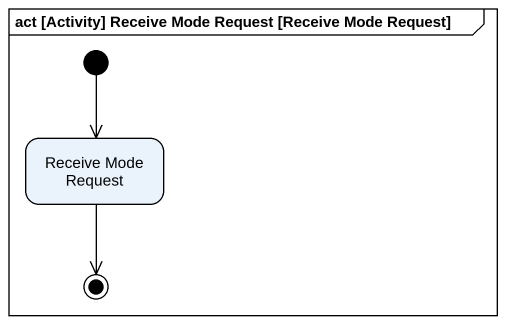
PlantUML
@startuml
mainframe act [Activity] Receive Mode Request [Receive Mode Request]
hide empty description
state "Receive Mode Request" as Receive_Mode_Request
[*] --> Receive_Mode_Request
Receive_Mode_Request --> [*]
@enduml
